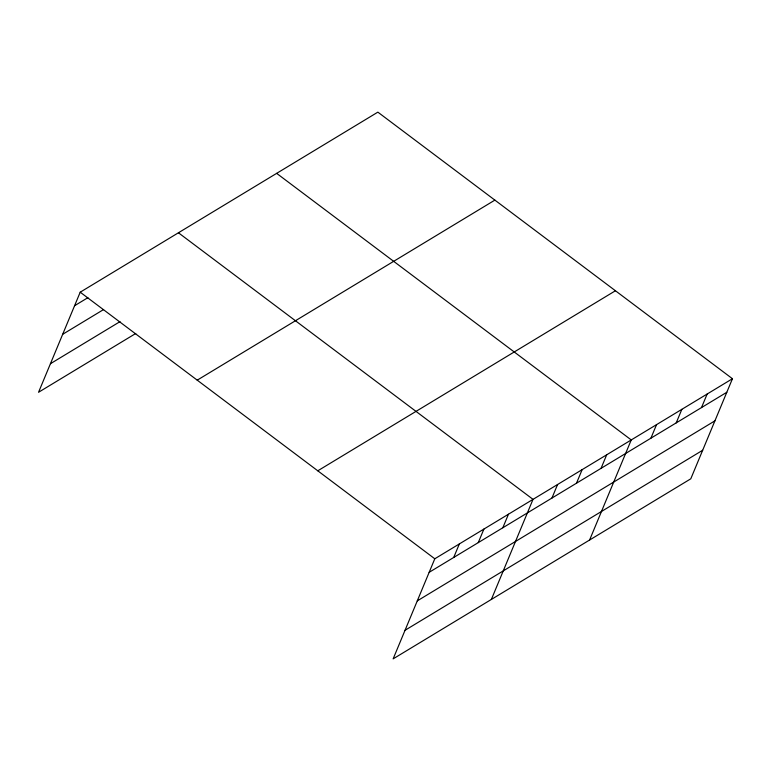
<?xml version="1.0" encoding="UTF-8"?>
<svg xmlns="http://www.w3.org/2000/svg" width="771" height="771" viewBox="0 0 771 771"><rect width="100%" height="100%" fill="white"/><g stroke="black" fill="none" stroke-linecap="round" stroke-linejoin="round"><path stroke-width="1.16" d="M732.45 378.725L434.796 558.782L393.143 658.858L690.787 478.81L732.45 378.725L377.857 112.142L80.213 292.19L38.55 392.275L135.754 333.477M453.714 557.472L459.352 543.921M478.271 542.611L483.909 529.07M502.827 527.759L508.465 514.218M491.368 599.443L533.021 499.357L178.438 232.775M551.94 498.056L557.578 484.506M576.496 483.195L582.134 469.655M601.052 468.344L606.69 454.803M589.593 540.028L631.247 439.942L276.664 173.359M650.907 438.188L656.545 424.638M676.215 422.884L681.853 409.334M701.514 407.58L707.152 394.029M74.575 305.73L87.875 297.693M62.682 334.296L103.613 309.537M50.433 363.71L120.016 321.632M197.222 380.161L494.876 200.113M317.787 470.802L615.431 290.754M429.158 572.323L726.812 392.275M417.275 600.879L714.929 420.831M405.026 630.302L702.68 450.254M80.213 292.19L434.796 558.782"/></g></svg>
